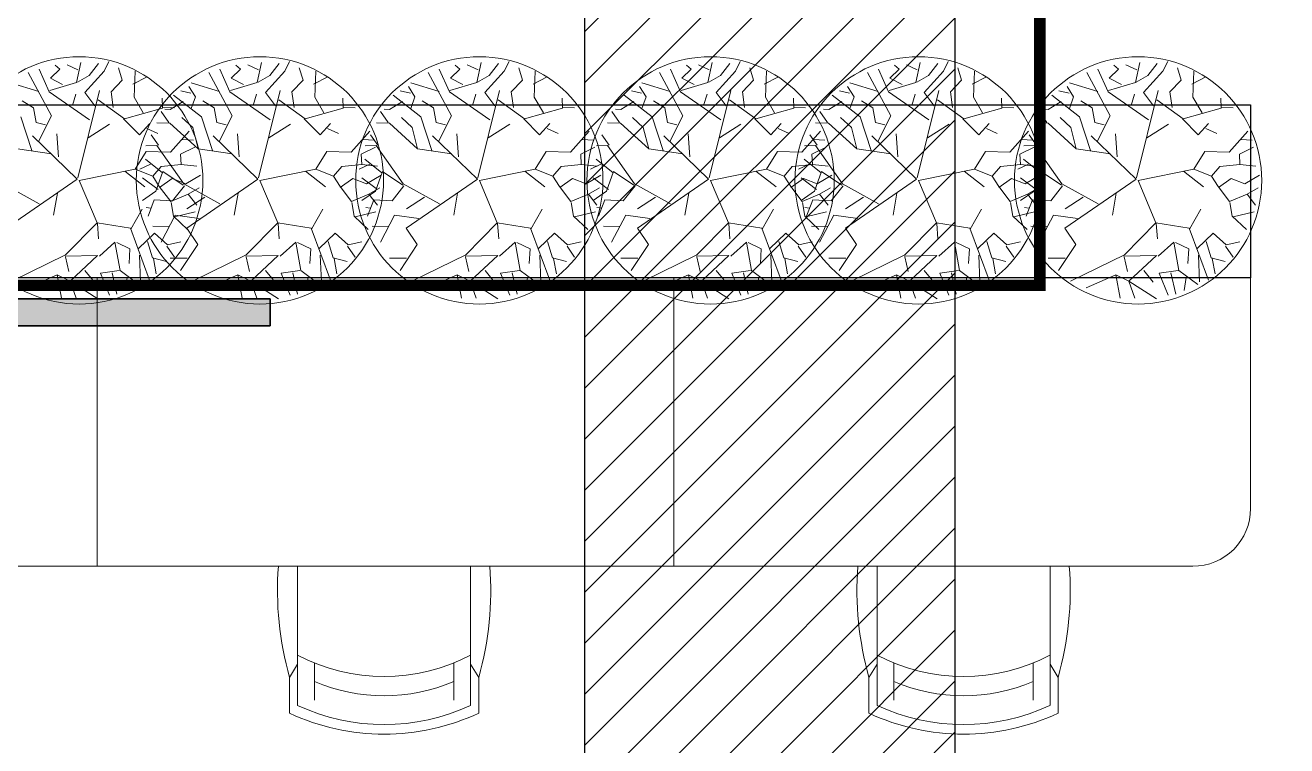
# Model space of a CAD drawing. Header units: millimetres. Extents: x 148480 to 578986, y 39883 to 155062.
# Drawn here: x 228559 to 231840, y 78891 to 80765 of the extents above; entities that cross this region are included whole.
import ezdxf

# ---------------------------------------------------------------- set-up
doc = ezdxf.new("R2010")
doc.units = ezdxf.units.MM
for name, pattern in [('CENTER', [2, 1.25, -0.25, 0.25, -0.25]), ('CONTINU', [0]), ('HIDDEN', [0.375, 0.25, -0.125])]:
    doc.linetypes.add(name, pattern=pattern)
for name, color, linetype in [('CEN', 252, 'CENTER'), ('EL-6FEET SUSPENDED LIGHT', 230, 'Continuous'), ('Flooring', 44, 'Continuous'), ('I - MODULAR', 44, 'Continuous'), ('Layer2', 4, 'Continuous'), ('Layer4', 6, 'Continuous'), ('M-HVAC ELLIPTICAL DUCT', 6, 'Continuous'), ('M-HVAC VRV PIPE', 4, 'Continuous'), ('M-HVAC-INSULATION', 8, 'Continuous')]:
    doc.layers.add(name, color=color, linetype=linetype)
doc.layers.add('I-01$0$i-plants', color=7, linetype='Continuous', lineweight=13, true_color=0x86b300)
doc.layers.add('ID - MODULAR', color=44, linetype='Continuous', lineweight=5)

# ---------------------------------------------------------------- blocks, each defined once
blk = doc.blocks.new('GFC1')
at = {"layer": 'CEN', "color": 8, "linetype": 'HIDDEN', "lineweight": 0, "ltscale": 1500}
blk.add_lwpolyline([(303830.5, 81074.4), (299729.3, 81074.4), (299729.3, 85175.6), (303830.5, 85175.6)], close=True, dxfattribs=at)
at = {"layer": 'Flooring', "color": 8, "linetype": 'HIDDEN', "ltscale": 1500}
blk.add_arc((300007.7, 78255.1), 12777.8, 229.90697, 79.60318, dxfattribs=at)
at = {"layer": 'I - MODULAR', "color": 8, "linetype": 'Continuous'}
blk.add_lwpolyline([(304378.4, 81093.7), (299878.4, 81093.7), (299878.4, 81543.7), (304378.4, 81543.7)], close=True, dxfattribs=at)
at = {"layer": 'I-01$0$i-plants', "color": 8}
for p, q in [((301254.1, 81577.8), (301227.6, 81636.7)), ((301257, 81613.3), (301281.2, 81636.8)), ((301281.2, 81636.8), (301269.4, 81646.7)), ((301328.7, 81634.8), (301300.3, 81647.9)), ((301325.1, 81601.6), (301336.4, 81653.4)), ((301346.3, 81576.1), (301396.7, 81631.2)), ((301357.7, 81619.5), (301381.9, 81650.8)), ((301396.7, 81631.2), (301409.1, 81656.5)), ((301444, 81607.9), (301434.4, 81640)), ((301475, 81563.7), (301477.1, 81631.2)), ((301724.1, 81577.8), (301697.5, 81636.7)), ((301727, 81613.3), (301751.1, 81636.8)), ((301751.1, 81636.8), (301739.3, 81646.7)), ((301798.6, 81634.8), (301770.2, 81647.9)), ((301795, 81601.6), (301806.3, 81653.4)), ((301816.2, 81576.1), (301866.6, 81631.2)), ((301827.7, 81619.5), (301851.9, 81650.8)), ((301866.6, 81631.2), (301879.1, 81656.5)), ((301914, 81607.9), (301904.4, 81640)), ((301944.9, 81563.7), (301947.1, 81631.2)), ((302294.8, 81577.8), (302268.3, 81636.7)), ((302297.7, 81613.3), (302321.9, 81636.8)), ((302321.9, 81636.8), (302310, 81646.7)), ((302369.3, 81634.8), (302340.9, 81647.9)), ((302365.8, 81601.6), (302377, 81653.4)), ((302387, 81576.1), (302437.3, 81631.2)), ((302398.4, 81619.5), (302422.6, 81650.8)), ((302437.3, 81631.2), (302449.8, 81656.5)), ((302484.7, 81607.9), (302475.1, 81640)), ((302515.6, 81563.7), (302517.8, 81631.2)), ((302896.1, 81577.8), (302869.5, 81636.7)), ((302899, 81613.3), (302923.1, 81636.8)), ((302923.1, 81636.8), (302911.3, 81646.7)), ((302970.6, 81634.8), (302942.2, 81647.9)), ((302967, 81601.6), (302978.3, 81653.4)), ((302988.2, 81576.1), (303038.6, 81631.2)), ((302999.7, 81619.5), (303023.9, 81650.8)), ((303038.6, 81631.2), (303051.1, 81656.5)), ((303086, 81607.9), (303076.4, 81640)), ((303116.9, 81563.7), (303119.1, 81631.2)), ((303437.1, 81577.8), (303410.6, 81636.7)), ((303440, 81613.3), (303464.2, 81636.8)), ((303464.2, 81636.8), (303452.3, 81646.7)), ((303511.6, 81634.8), (303483.2, 81647.9)), ((303508.1, 81601.6), (303519.3, 81653.4)), ((303529.3, 81576.1), (303579.6, 81631.2)), ((303540.7, 81619.5), (303564.9, 81650.8)), ((303579.6, 81631.2), (303592.1, 81656.5)), ((303627, 81607.9), (303617.4, 81640)), ((303657.9, 81563.7), (303660.1, 81631.2)), ((304007.8, 81577.8), (303981.3, 81636.7)), ((304010.7, 81613.3), (304034.9, 81636.8)), ((304034.9, 81636.8), (304023.1, 81646.7)), ((304082.3, 81634.8), (304054, 81647.9)), ((304078.8, 81601.6), (304090, 81653.4)), ((304100, 81576.1), (304150.3, 81631.2)), ((304111.4, 81619.5), (304135.6, 81650.8)), ((304150.3, 81631.2), (304162.8, 81656.5)), ((304197.7, 81607.9), (304188.1, 81640)), ((304228.6, 81563.7), (304230.8, 81631.2)), ((301227.3, 81577.9), (301153.4, 81601)), ((301259.7, 81515.1), (301198.9, 81628.1)), ((301255.6, 81580.7), (301325.1, 81601.6)), ((301288.9, 81596.4), (301257, 81613.3)), ((301327.3, 81602.2), (301357.7, 81619.5)), ((301415.1, 81577.6), (301444, 81607.9)), ((301471.7, 81597.4), (301508.4, 81616.6)), ((301697.2, 81577.9), (301623.4, 81601)), ((301729.6, 81515.1), (301668.9, 81628.1)), ((301725.5, 81580.7), (301795, 81601.6)), ((301758.9, 81596.4), (301727, 81613.3)), ((301797.2, 81602.2), (301827.7, 81619.5)), ((301885, 81577.6), (301914, 81607.9)), ((301941.6, 81597.4), (301978.3, 81616.6)), ((302267.9, 81577.9), (302194.1, 81601)), ((302300.3, 81515.1), (302239.6, 81628.1)), ((302296.3, 81580.7), (302365.8, 81601.6)), ((302329.6, 81596.4), (302297.7, 81613.3)), ((302367.9, 81602.2), (302398.4, 81619.5)), ((302455.8, 81577.6), (302484.7, 81607.9)), ((302512.3, 81597.4), (302549, 81616.6)), ((302869.2, 81577.9), (302795.4, 81601)), ((302901.6, 81515.1), (302840.9, 81628.1)), ((302897.5, 81580.7), (302967, 81601.6)), ((302930.9, 81596.4), (302899, 81613.3)), ((302969.2, 81602.2), (302999.7, 81619.5)), ((303057, 81577.6), (303086, 81607.9)), ((303113.6, 81597.4), (303150.3, 81616.6)), ((303410.2, 81577.9), (303336.4, 81601)), ((303442.6, 81515.1), (303381.9, 81628.1)), ((303438.6, 81580.7), (303508.1, 81601.6)), ((303471.9, 81596.4), (303440, 81613.3)), ((303510.2, 81602.2), (303540.7, 81619.5)), ((303598.1, 81577.6), (303627, 81607.9)), ((303654.6, 81597.4), (303691.3, 81616.6)), ((303980.9, 81577.9), (303907.1, 81601)), ((304013.3, 81515.1), (303952.6, 81628.1)), ((304009.3, 81580.7), (304078.8, 81601.6)), ((304042.6, 81596.4), (304010.7, 81613.3)), ((304080.9, 81602.2), (304111.4, 81619.5)), ((304168.8, 81577.6), (304197.7, 81607.9)), ((304225.3, 81597.4), (304262, 81616.6)), ((301358.9, 81504.5), (301254.1, 81577.8)), ((301314.1, 81542), (301323.2, 81571.6)), ((301328.2, 81353.5), (301384.5, 81580.9)), ((301372.5, 81540.8), (301346.3, 81576.1)), ((301420.7, 81536.5), (301415.1, 81577.6)), ((301649.8, 81512.7), (301577.4, 81568.5)), ((301622.6, 81574.2), (301596.1, 81579.7)), ((301634.4, 81564.3), (301617.4, 81591.4)), ((301828.9, 81504.5), (301724.1, 81577.8)), ((301784, 81542), (301793.1, 81571.6)), ((301798.1, 81353.5), (301854.4, 81580.9)), ((301842.4, 81540.8), (301816.2, 81576.1)), ((301890.6, 81536.5), (301885, 81577.6)), ((302220.6, 81512.7), (302148.1, 81568.5)), ((302193.3, 81574.2), (302166.8, 81579.7)), ((302205.1, 81564.3), (302188.1, 81591.4)), ((302399.6, 81504.5), (302294.8, 81577.8)), ((302354.7, 81542), (302363.8, 81571.6)), ((302368.8, 81353.5), (302425.1, 81580.9)), ((302413.2, 81540.8), (302387, 81576.1)), ((302461.3, 81536.5), (302455.8, 81577.6)), ((302821.8, 81512.7), (302749.4, 81568.5)), ((302794.6, 81574.2), (302768.1, 81579.7)), ((302806.4, 81564.3), (302789.4, 81591.4)), ((303000.9, 81504.5), (302896.1, 81577.8)), ((302956, 81542), (302965.1, 81571.6)), ((302970.1, 81353.5), (303026.4, 81580.9)), ((303014.4, 81540.8), (302988.2, 81576.1)), ((303062.6, 81536.5), (303057, 81577.6)), ((303362.9, 81512.7), (303290.4, 81568.5)), ((303335.6, 81574.2), (303309.1, 81579.7)), ((303347.4, 81564.3), (303330.4, 81591.4)), ((303541.9, 81504.5), (303437.1, 81577.8)), ((303497, 81542), (303506.1, 81571.6)), ((303511.1, 81353.5), (303567.4, 81580.9)), ((303555.5, 81540.8), (303529.3, 81576.1)), ((303603.6, 81536.5), (303598.1, 81577.6)), ((303933.6, 81512.7), (303861.1, 81568.5)), ((303906.3, 81574.2), (303879.9, 81579.7)), ((303918.1, 81564.3), (303901.1, 81591.4)), ((304112.6, 81504.5), (304007.8, 81577.8)), ((304067.7, 81542), (304076.8, 81571.6)), ((304081.9, 81353.5), (304138.2, 81580.9)), ((304126.2, 81540.8), (304100, 81576.1)), ((304174.3, 81536.5), (304168.8, 81577.6)), ((301213, 81536.1), (301183.2, 81553.7)), ((301220, 81497.9), (301213, 81536.1)), ((301381, 81556.8), (301449.4, 81507.6)), ((301449.4, 81507.6), (301548.5, 81534.9)), ((301498.6, 81522.4), (301475, 81563.7)), ((301548.5, 81534.9), (301547.4, 81561.1)), ((301547.8, 81537.1), (301579.4, 81536)), ((301568.6, 81531.1), (301554.7, 81532.3)), ((301602.4, 81551.9), (301568.6, 81531.1)), ((301623.4, 81534.1), (301634.4, 81564.3)), ((301682.9, 81536.1), (301653.2, 81553.7)), ((301690, 81497.9), (301682.9, 81536.1)), ((301850.9, 81556.8), (301919.3, 81507.6)), ((301919.3, 81507.6), (302018.4, 81534.9)), ((301968.5, 81522.4), (301944.9, 81563.7)), ((302018.4, 81534.9), (302017.3, 81561.1)), ((302017.7, 81537.1), (302049.3, 81536)), ((302139.3, 81531.1), (302125.4, 81532.3)), ((302173.1, 81551.9), (302139.3, 81531.1)), ((302194.1, 81534.1), (302205.1, 81564.3)), ((302253.6, 81536.1), (302223.9, 81553.7)), ((302260.7, 81497.9), (302253.6, 81536.1)), ((302421.6, 81556.8), (302490, 81507.6)), ((302490, 81507.6), (302589.1, 81534.9)), ((302539.2, 81522.4), (302515.6, 81563.7)), ((302589.1, 81534.9), (302588.1, 81561.1)), ((302588.5, 81537.1), (302620, 81536)), ((302740.6, 81531.1), (302726.7, 81532.3)), ((302774.4, 81551.9), (302740.6, 81531.1)), ((302795.4, 81534.1), (302806.4, 81564.3)), ((302854.9, 81536.1), (302825.2, 81553.7)), ((302862, 81497.9), (302854.9, 81536.1)), ((303022.9, 81556.8), (303091.3, 81507.6)), ((303091.3, 81507.6), (303190.4, 81534.9)), ((303140.5, 81522.4), (303116.9, 81563.7)), ((303190.4, 81534.9), (303189.3, 81561.1)), ((303189.7, 81537.1), (303221.3, 81536)), ((303281.6, 81531.1), (303267.7, 81532.3)), ((303315.4, 81551.9), (303281.6, 81531.1)), ((303336.4, 81534.1), (303347.4, 81564.3)), ((303395.9, 81536.1), (303366.2, 81553.7)), ((303403, 81497.9), (303395.9, 81536.1)), ((303563.9, 81556.8), (303632.3, 81507.6)), ((303632.3, 81507.6), (303731.4, 81534.9)), ((303681.5, 81522.4), (303657.9, 81563.7)), ((303731.4, 81534.9), (303730.4, 81561.1)), ((303730.8, 81537.1), (303762.3, 81536)), ((303852.3, 81531.1), (303838.4, 81532.3)), ((303886.1, 81551.9), (303852.3, 81531.1)), ((303907.1, 81534.1), (303918.1, 81564.3)), ((303966.6, 81536.1), (303936.9, 81553.7)), ((303973.7, 81497.9), (303966.6, 81536.1)), ((304134.6, 81556.8), (304203, 81507.6)), ((304203, 81507.6), (304302.2, 81534.9)), ((304252.3, 81522.4), (304228.6, 81563.7)), ((304302.2, 81534.9), (304301.1, 81561.1)), ((304301.5, 81537.1), (304333.1, 81536)), ((301208.6, 81424.8), (301179.9, 81512.7)), ((301225.9, 81448.7), (301259.7, 81515.1)), ((301447.5, 81507), (301488.7, 81466)), ((301565, 81497.9), (301545.2, 81526.6)), ((301627.1, 81484.3), (301599.1, 81510.9)), ((301678.6, 81424.8), (301649.8, 81512.7)), ((301695.9, 81448.7), (301729.6, 81515.1)), ((301917.4, 81507), (301958.6, 81466)), ((302135.7, 81497.9), (302115.9, 81526.6)), ((302197.8, 81484.3), (302169.8, 81510.9)), ((302249.3, 81424.8), (302220.6, 81512.7)), ((302266.6, 81448.7), (302300.3, 81515.1)), ((302488.1, 81507), (302529.3, 81466)), ((302737, 81497.9), (302717.2, 81526.6)), ((302799.1, 81484.3), (302771.1, 81510.9)), ((302850.6, 81424.8), (302821.8, 81512.7)), ((302867.9, 81448.7), (302901.6, 81515.1)), ((303089.4, 81507), (303130.6, 81466)), ((303278, 81497.9), (303258.2, 81526.6)), ((303340.1, 81484.3), (303312.1, 81510.9)), ((303391.6, 81424.8), (303362.9, 81512.7)), ((303408.9, 81448.7), (303442.6, 81515.1)), ((303630.4, 81507), (303671.6, 81466)), ((303848.7, 81497.9), (303828.9, 81526.6)), ((303910.8, 81484.3), (303882.8, 81510.9)), ((303962.3, 81424.8), (303933.6, 81512.7)), ((303979.6, 81448.7), (304013.3, 81515.1)), ((304201.1, 81507), (304242.3, 81466)), ((301244.3, 81491.7), (301220, 81497.9)), ((301278.2, 81408.1), (301273.7, 81468.3)), ((301354.9, 81458), (301411.1, 81493.7)), ((301488.7, 81466), (301515.6, 81495.3)), ((301508.2, 81482.5), (301536.6, 81469.4)), ((301567.9, 81495.9), (301534.1, 81496.7)), ((301641.2, 81429.5), (301567.9, 81495.9)), ((301569.2, 81420.5), (301617.7, 81475)), ((301641.2, 81429.5), (301627.1, 81484.3)), ((301714.2, 81491.7), (301690, 81497.9)), ((301748.1, 81408.1), (301743.6, 81468.3)), ((301824.8, 81458), (301881.1, 81493.7)), ((301958.6, 81466), (301985.5, 81495.3)), ((301978.1, 81482.5), (302006.5, 81469.4)), ((302039.2, 81420.5), (302087.7, 81475)), ((302138.6, 81495.9), (302104.8, 81496.7)), ((302211.9, 81429.5), (302138.6, 81495.9)), ((302211.9, 81429.5), (302197.8, 81484.3)), ((302284.9, 81491.7), (302260.7, 81497.9)), ((302318.8, 81408.1), (302314.3, 81468.3)), ((302395.5, 81458), (302451.8, 81493.7)), ((302529.3, 81466), (302556.2, 81495.3)), ((302548.9, 81482.5), (302577.2, 81469.4)), ((302609.9, 81420.5), (302658.4, 81475)), ((302739.9, 81495.9), (302706.1, 81496.7)), ((302813.2, 81429.5), (302739.9, 81495.9)), ((302813.2, 81429.5), (302799.1, 81484.3)), ((302886.2, 81491.7), (302862, 81497.9)), ((302920.1, 81408.1), (302915.6, 81468.3)), ((302996.8, 81458), (303053.1, 81493.7)), ((303130.6, 81466), (303157.5, 81495.3)), ((303150.1, 81482.5), (303178.5, 81469.4)), ((303211.2, 81420.5), (303259.7, 81475)), ((303280.9, 81495.9), (303247.1, 81496.7)), ((303354.2, 81429.5), (303280.9, 81495.9)), ((303354.2, 81429.5), (303340.1, 81484.3)), ((303427.2, 81491.7), (303403, 81497.9)), ((303461.1, 81408.1), (303456.6, 81468.3)), ((303537.8, 81458), (303594.1, 81493.7)), ((303671.6, 81466), (303698.5, 81495.3)), ((303691.2, 81482.5), (303719.5, 81469.4)), ((303752.2, 81420.5), (303800.7, 81475)), ((303851.7, 81495.9), (303817.8, 81496.7)), ((303924.9, 81429.5), (303851.7, 81495.9)), ((303924.9, 81429.5), (303910.8, 81484.3)), ((303997.9, 81491.7), (303973.7, 81497.9)), ((304031.8, 81408.1), (304027.3, 81468.3)), ((304108.6, 81458), (304164.8, 81493.7)), ((304242.3, 81466), (304269.2, 81495.3)), ((304261.9, 81482.5), (304290.3, 81469.4)), ((304322.9, 81420.5), (304371.4, 81475)), ((301326.8, 81350.2), (301210.4, 81462.7)), ((301533.8, 81437.6), (301505.1, 81437.1)), ((301538.2, 81438.9), (301519, 81465.3)), ((301604.1, 81338.1), (301533.8, 81437.6)), ((301595.7, 81415), (301632.5, 81433.8)), ((301599.7, 81453.7), (301629.2, 81451.5)), ((301796.7, 81350.2), (301680.4, 81462.7)), ((302065.6, 81415), (302102.4, 81433.8)), ((302069.6, 81453.7), (302099.1, 81451.5)), ((302104.6, 81437.6), (302075.8, 81437.1)), ((302108.9, 81438.9), (302089.7, 81465.3)), ((302174.8, 81338.1), (302104.6, 81437.6)), ((302367.5, 81350.2), (302251.1, 81462.7)), ((302636.3, 81415), (302673.1, 81433.8)), ((302640.3, 81453.7), (302669.8, 81451.5)), ((302705.8, 81437.6), (302677.1, 81437.1)), ((302710.2, 81438.9), (302691, 81465.3)), ((302776.1, 81338.1), (302705.8, 81437.6)), ((302968.7, 81350.2), (302852.4, 81462.7)), ((303246.9, 81437.6), (303218.1, 81437.1)), ((303251.2, 81438.9), (303232, 81465.3)), ((303237.6, 81415), (303274.4, 81433.8)), ((303241.6, 81453.7), (303271.1, 81451.5)), ((303317.1, 81338.1), (303246.9, 81437.6)), ((303509.8, 81350.2), (303393.4, 81462.7)), ((303778.6, 81415), (303815.4, 81433.8)), ((303782.6, 81453.7), (303812.1, 81451.5)), ((303817.6, 81437.6), (303788.8, 81437.1)), ((303821.9, 81438.9), (303802.8, 81465.3)), ((303887.8, 81338.1), (303817.6, 81437.6)), ((304080.5, 81350.2), (303964.1, 81462.7)), ((304349.3, 81415), (304386.1, 81433.8)), ((304353.3, 81453.7), (304382.9, 81451.5)), ((301260.1, 81416.2), (301171.3, 81429.5)), ((301477.4, 81376.7), (301506.1, 81422.7)), ((301548.5, 81367), (301504.5, 81401.9)), ((301506.1, 81422.7), (301569.2, 81420.5)), ((301596.8, 81388.4), (301595.7, 81415)), ((301730.1, 81416.2), (301641.2, 81429.5)), ((301947.4, 81376.7), (301976, 81422.7)), ((301976, 81422.7), (302039.2, 81420.5)), ((302066.8, 81388.4), (302065.6, 81415)), ((302119.2, 81367), (302075.2, 81401.9)), ((302300.8, 81416.2), (302211.9, 81429.5)), ((302518.1, 81376.7), (302546.7, 81422.7)), ((302546.7, 81422.7), (302609.9, 81420.5)), ((302637.5, 81388.4), (302636.3, 81415)), ((302720.5, 81367), (302676.5, 81401.9)), ((302902.1, 81416.2), (302813.2, 81429.5)), ((303119.4, 81376.7), (303148, 81422.7)), ((303148, 81422.7), (303211.2, 81420.5)), ((303261.5, 81367), (303217.5, 81401.9)), ((303238.8, 81388.4), (303237.6, 81415)), ((303443.1, 81416.2), (303354.2, 81429.5)), ((303660.4, 81376.7), (303689, 81422.7)), ((303689, 81422.7), (303752.2, 81420.5)), ((303779.8, 81388.4), (303778.6, 81415)), ((303832.3, 81367), (303788.2, 81401.9)), ((304013.8, 81416.2), (303924.9, 81429.5)), ((304231.1, 81376.7), (304259.7, 81422.7)), ((304259.7, 81422.7), (304322.9, 81420.5)), ((304350.5, 81388.4), (304349.3, 81415)), ((301332.1, 81347.1), (301477.4, 81376.7)), ((301450.2, 81371.3), (301502.4, 81330.7)), ((301477.4, 81376.7), (301523.4, 81358.2)), ((301517, 81389.7), (301489.8, 81376.3)), ((301523.4, 81358.2), (301544.7, 81383.4)), ((301549.7, 81369.9), (301531.6, 81319.2)), ((301544.7, 81383.4), (301596.8, 81388.4)), ((301602.7, 81334.8), (301549.7, 81369.9)), ((301596.8, 81388.4), (301638.1, 81384.5)), ((301802, 81347.1), (301947.4, 81376.7)), ((301920.1, 81371.3), (301972.4, 81330.7)), ((301947.4, 81376.7), (301993.3, 81358.2)), ((301993.3, 81358.2), (302014.6, 81383.4)), ((302014.6, 81383.4), (302066.8, 81388.4)), ((302087.7, 81389.7), (302060.5, 81376.3)), ((302066.8, 81388.4), (302108, 81384.5)), ((302120.5, 81369.9), (302102.4, 81319.2)), ((302173.4, 81334.8), (302120.5, 81369.9)), ((302372.7, 81347.1), (302518.1, 81376.7)), ((302490.8, 81371.3), (302543.1, 81330.7)), ((302518.1, 81376.7), (302564, 81358.2)), ((302564, 81358.2), (302585.4, 81383.4)), ((302585.4, 81383.4), (302637.5, 81388.4)), ((302637.5, 81388.4), (302678.7, 81384.5)), ((302689, 81389.7), (302661.8, 81376.3)), ((302721.7, 81369.9), (302703.6, 81319.2)), ((302774.7, 81334.8), (302721.7, 81369.9)), ((302974, 81347.1), (303119.4, 81376.7)), ((303092.1, 81371.3), (303144.4, 81330.7)), ((303119.4, 81376.7), (303165.3, 81358.2)), ((303165.3, 81358.2), (303186.6, 81383.4)), ((303186.6, 81383.4), (303238.8, 81388.4)), ((303230, 81389.7), (303202.8, 81376.3)), ((303238.8, 81388.4), (303280, 81384.5)), ((303262.8, 81369.9), (303244.7, 81319.2)), ((303315.7, 81334.8), (303262.8, 81369.9)), ((303515, 81347.1), (303660.4, 81376.7)), ((303633.1, 81371.3), (303685.4, 81330.7)), ((303660.4, 81376.7), (303706.3, 81358.2)), ((303706.3, 81358.2), (303727.7, 81383.4)), ((303727.7, 81383.4), (303779.8, 81388.4)), ((303800.7, 81389.7), (303773.5, 81376.3)), ((303779.8, 81388.4), (303821, 81384.5)), ((303833.5, 81369.9), (303815.4, 81319.2)), ((303886.4, 81334.8), (303833.5, 81369.9)), ((304085.8, 81347.1), (304231.1, 81376.7)), ((304203.8, 81371.3), (304256.1, 81330.7)), ((304231.1, 81376.7), (304277, 81358.2)), ((304277, 81358.2), (304298.4, 81383.4)), ((304298.4, 81383.4), (304350.5, 81388.4)), ((304350.5, 81388.4), (304391.8, 81384.5)), ((301227.9, 81285.9), (301134.1, 81338.1)), ((301326.8, 81350.2), (301141.9, 81222.7)), ((301332.1, 81347.1), (301378.7, 81237)), ((301536.9, 81323.2), (301496.5, 81353.9)), ((301523.4, 81358.2), (301540.3, 81331.2)), ((301541, 81328.9), (301574.1, 81352.2)), ((301574.1, 81352.2), (301609.5, 81338.5)), ((301697.8, 81285.9), (301604.1, 81338.1)), ((301609.5, 81338.5), (301647.6, 81360.8)), ((301796.7, 81350.2), (301611.8, 81222.7)), ((301802, 81347.1), (301848.7, 81237)), ((301993.3, 81358.2), (302010.3, 81331.2)), ((302011, 81328.9), (302044, 81352.2)), ((302044, 81352.2), (302079.4, 81338.5)), ((302107.6, 81323.2), (302067.2, 81353.9)), ((302079.4, 81338.5), (302117.5, 81360.8)), ((302268.6, 81285.9), (302174.8, 81338.1)), ((302367.5, 81350.2), (302182.5, 81222.7)), ((302372.7, 81347.1), (302419.4, 81237)), ((302564, 81358.2), (302581, 81331.2)), ((302581.7, 81328.9), (302614.7, 81352.2)), ((302614.7, 81352.2), (302650.1, 81338.5)), ((302650.1, 81338.5), (302688.2, 81360.8)), ((302708.9, 81323.2), (302668.5, 81353.9)), ((302869.8, 81285.9), (302776.1, 81338.1)), ((302968.7, 81350.2), (302783.8, 81222.7)), ((302974, 81347.1), (303020.7, 81237)), ((303165.3, 81358.2), (303182.3, 81331.2)), ((303183, 81328.9), (303216, 81352.2)), ((303249.9, 81323.2), (303209.5, 81353.9)), ((303216, 81352.2), (303251.4, 81338.5)), ((303251.4, 81338.5), (303289.5, 81360.8)), ((303410.9, 81285.9), (303317.1, 81338.1)), ((303509.8, 81350.2), (303324.8, 81222.7)), ((303515, 81347.1), (303561.7, 81237)), ((303706.3, 81358.2), (303723.3, 81331.2)), ((303724, 81328.9), (303757, 81352.2)), ((303757, 81352.2), (303792.4, 81338.5)), ((303820.6, 81323.2), (303780.2, 81353.9)), ((303792.4, 81338.5), (303830.5, 81360.8)), ((303981.6, 81285.9), (303887.8, 81338.1)), ((304080.5, 81350.2), (303895.5, 81222.7)), ((304085.8, 81347.1), (304132.4, 81237)), ((304277, 81358.2), (304294, 81331.2)), ((304294.7, 81328.9), (304327.8, 81352.2)), ((304327.8, 81352.2), (304363.1, 81338.5)), ((304363.1, 81338.5), (304401.2, 81360.8)), ((301275.3, 81313.6), (301265.5, 81256.8)), ((301531.6, 81319.2), (301496.4, 81295.1)), ((301540.3, 81331.2), (301570.1, 81292)), ((301570.1, 81292), (301615.7, 81310.9)), ((301605.5, 81333.2), (301574.8, 81294.2)), ((301658.9, 81303.6), (301612.2, 81273.6)), ((301615.7, 81310.9), (301644.2, 81327.7)), ((301615.7, 81310.9), (301637.5, 81282.5)), ((301745.3, 81313.6), (301735.4, 81256.8)), ((302010.3, 81331.2), (302040, 81292)), ((302040, 81292), (302085.6, 81310.9)), ((302102.4, 81319.2), (302067.1, 81295.1)), ((302085.6, 81310.9), (302114.2, 81327.7)), ((302085.6, 81310.9), (302107.4, 81282.5)), ((302176.3, 81333.2), (302145.5, 81294.2)), ((302229.7, 81303.6), (302182.9, 81273.6)), ((302316, 81313.6), (302306.2, 81256.8)), ((302581, 81331.2), (302610.7, 81292)), ((302610.7, 81292), (302656.3, 81310.9)), ((302656.3, 81310.9), (302684.9, 81327.7)), ((302656.3, 81310.9), (302678.1, 81282.5)), ((302703.6, 81319.2), (302668.4, 81295.1)), ((302777.5, 81333.2), (302746.8, 81294.2)), ((302830.9, 81303.6), (302784.2, 81273.6)), ((302917.3, 81313.6), (302907.4, 81256.8)), ((303182.3, 81331.2), (303212, 81292)), ((303244.7, 81319.2), (303209.4, 81295.1)), ((303212, 81292), (303257.6, 81310.9)), ((303257.6, 81310.9), (303286.2, 81327.7)), ((303257.6, 81310.9), (303279.4, 81282.5)), ((303318.6, 81333.2), (303287.8, 81294.2)), ((303372, 81303.6), (303325.2, 81273.6)), ((303458.3, 81313.6), (303448.5, 81256.8)), ((303723.3, 81331.2), (303753, 81292)), ((303753, 81292), (303798.6, 81310.9)), ((303815.4, 81319.2), (303780.1, 81295.1)), ((303798.6, 81310.9), (303827.2, 81327.7)), ((303798.6, 81310.9), (303820.4, 81282.5)), ((303889.3, 81333.2), (303858.5, 81294.2)), ((303942.7, 81303.6), (303895.9, 81273.6)), ((304029, 81313.6), (304019.2, 81256.8)), ((304294, 81331.2), (304323.7, 81292)), ((304323.7, 81292), (304369.3, 81310.9)), ((304369.3, 81310.9), (304397.9, 81327.7)), ((304369.3, 81310.9), (304391.1, 81282.5)), ((301466.2, 81220.5), (301495.6, 81272.1)), ((301518.1, 81274.8), (301506.4, 81276.6)), ((301527.3, 81296.3), (301510.9, 81253.8)), ((301574.8, 81294.2), (301527.3, 81296.3)), ((301570.8, 81289.4), (301576.8, 81253.7)), ((301936.2, 81220.5), (301965.5, 81272.1)), ((302040.8, 81289.4), (302046.8, 81253.7)), ((302088.8, 81274.8), (302077.1, 81276.6)), ((302098, 81296.3), (302081.6, 81253.8)), ((302145.5, 81294.2), (302098, 81296.3)), ((302506.9, 81220.5), (302536.2, 81272.1)), ((302611.5, 81289.4), (302617.5, 81253.7)), ((302690.1, 81274.8), (302678.4, 81276.6)), ((302699.3, 81296.3), (302682.9, 81253.8)), ((302746.8, 81294.2), (302699.3, 81296.3)), ((303108.2, 81220.5), (303137.5, 81272.1)), ((303212.8, 81289.4), (303218.8, 81253.7)), ((303231.1, 81274.8), (303219.4, 81276.6)), ((303240.3, 81296.3), (303223.9, 81253.8)), ((303287.8, 81294.2), (303240.3, 81296.3)), ((303649.2, 81220.5), (303678.5, 81272.1)), ((303753.8, 81289.4), (303759.8, 81253.7)), ((303801.9, 81274.8), (303790.1, 81276.6)), ((303811, 81296.3), (303794.6, 81253.8)), ((303858.5, 81294.2), (303811, 81296.3)), ((304219.9, 81220.5), (304249.2, 81272.1)), ((304324.5, 81289.4), (304330.5, 81253.7)), ((301378.7, 81237), (301296.5, 81153.6)), ((301378.7, 81237), (301465.5, 81223.1)), ((301581.7, 81256.4), (301544.7, 81186.2)), ((301576.8, 81253.7), (301614, 81219.2)), ((301579.7, 81252.1), (301633.7, 81265.4)), ((301644.3, 81248.2), (301581.7, 81256.4)), ((301848.7, 81237), (301766.4, 81153.6)), ((301848.7, 81237), (301935.4, 81223.1)), ((302046.8, 81253.7), (302083.9, 81219.2)), ((302049.6, 81252.1), (302103.7, 81265.4)), ((302152.4, 81256.4), (302115.4, 81186.2)), ((302215, 81248.2), (302152.4, 81256.4)), ((302419.4, 81237), (302337.1, 81153.6)), ((302419.4, 81237), (302506.1, 81223.1)), ((302617.5, 81253.7), (302654.7, 81219.2)), ((302620.3, 81252.1), (302674.4, 81265.4)), ((302753.7, 81256.4), (302716.7, 81186.2)), ((302816.3, 81248.2), (302753.7, 81256.4)), ((303020.7, 81237), (302938.4, 81153.6)), ((303020.7, 81237), (303107.4, 81223.1)), ((303218.8, 81253.7), (303255.9, 81219.2)), ((303221.6, 81252.1), (303275.7, 81265.4)), ((303294.7, 81256.4), (303257.7, 81186.2)), ((303357.3, 81248.2), (303294.7, 81256.4)), ((303561.7, 81237), (303479.4, 81153.6)), ((303561.7, 81237), (303648.4, 81223.1)), ((303759.8, 81253.7), (303797, 81219.2)), ((303762.6, 81252.1), (303816.7, 81265.4)), ((303865.5, 81256.4), (303828.4, 81186.2)), ((303928, 81248.2), (303865.5, 81256.4)), ((304132.4, 81237), (304050.1, 81153.6)), ((304132.4, 81237), (304219.1, 81223.1)), ((304330.5, 81253.7), (304367.7, 81219.2)), ((304333.3, 81252.1), (304387.4, 81265.4)), ((301379.4, 81234.8), (301382.4, 81195.3)), ((301465.5, 81223.1), (301515.2, 81087.7)), ((301486, 81170.2), (301527.6, 81209.5)), ((301565.6, 81227.5), (301523.1, 81227.8)), ((301527.6, 81209.5), (301561.4, 81179.4)), ((301611.9, 81222.6), (301640.2, 81180.2)), ((301849.4, 81234.8), (301852.3, 81195.3)), ((301935.4, 81223.1), (301985.2, 81087.7)), ((301956, 81170.2), (301997.5, 81209.5)), ((301997.5, 81209.5), (302031.3, 81179.4)), ((302136.3, 81227.5), (302093.8, 81227.8)), ((302182.6, 81222.6), (302211, 81180.2)), ((302420.1, 81234.8), (302423.1, 81195.3)), ((302506.1, 81223.1), (302555.9, 81087.7)), ((302526.7, 81170.2), (302568.2, 81209.5)), ((302568.2, 81209.5), (302602.1, 81179.4)), ((302737.6, 81227.5), (302695.1, 81227.8)), ((302783.9, 81222.6), (302812.2, 81180.2)), ((303021.4, 81234.8), (303024.3, 81195.3)), ((303107.4, 81223.1), (303157.2, 81087.7)), ((303128, 81170.2), (303169.5, 81209.5)), ((303169.5, 81209.5), (303203.3, 81179.4)), ((303278.6, 81227.5), (303236.1, 81227.8)), ((303324.9, 81222.6), (303353.3, 81180.2)), ((303562.4, 81234.8), (303565.4, 81195.3)), ((303648.4, 81223.1), (303698.2, 81087.7)), ((303669, 81170.2), (303710.5, 81209.5)), ((303710.5, 81209.5), (303744.4, 81179.4)), ((303849.4, 81227.5), (303806.8, 81227.8)), ((303895.6, 81222.6), (303924, 81180.2)), ((304133.1, 81234.8), (304136.1, 81195.3)), ((304219.1, 81223.1), (304268.9, 81087.7)), ((304239.7, 81170.2), (304281.3, 81209.5)), ((304281.3, 81209.5), (304315.1, 81179.4)), ((301384.7, 81150.4), (301425, 81186.9)), ((301425, 81186.9), (301438.3, 81113.1)), ((301429.9, 81185.5), (301464, 81168.9)), ((301509.6, 81187.9), (301522.2, 81146)), ((301559.9, 81176.4), (301579.8, 81147.4)), ((301561.4, 81179.4), (301596.7, 81187.5)), ((301640.2, 81180.2), (301595.6, 81113)), ((301854.6, 81150.4), (301895, 81186.9)), ((301895, 81186.9), (301908.3, 81113.1)), ((301899.8, 81185.5), (301934, 81168.9)), ((301979.6, 81187.9), (301992.1, 81146)), ((302029.9, 81176.4), (302049.8, 81147.4)), ((302031.3, 81179.4), (302066.6, 81187.5)), ((302211, 81180.2), (302166.3, 81113)), ((302425.3, 81150.4), (302465.7, 81186.9)), ((302465.7, 81186.9), (302479, 81113.1)), ((302470.5, 81185.5), (302504.7, 81168.9)), ((302550.3, 81187.9), (302562.8, 81146)), ((302600.6, 81176.4), (302620.5, 81147.4)), ((302602.1, 81179.4), (302637.4, 81187.5)), ((302812.2, 81180.2), (302767.6, 81113)), ((303026.6, 81150.4), (303067, 81186.9)), ((303067, 81186.9), (303080.3, 81113.1)), ((303071.8, 81185.5), (303106, 81168.9)), ((303151.6, 81187.9), (303164.1, 81146)), ((303201.9, 81176.4), (303221.8, 81147.4)), ((303203.3, 81179.4), (303238.6, 81187.5)), ((303353.3, 81180.2), (303308.6, 81113)), ((303567.6, 81150.4), (303608, 81186.9)), ((303608, 81186.9), (303621.3, 81113.1)), ((303612.8, 81185.5), (303647, 81168.9)), ((303692.6, 81187.9), (303705.1, 81146)), ((303742.9, 81176.4), (303762.8, 81147.4)), ((303744.4, 81179.4), (303779.7, 81187.5)), ((303924, 81180.2), (303879.3, 81113)), ((304138.4, 81150.4), (304178.7, 81186.9)), ((304178.7, 81186.9), (304192, 81113.1)), ((304183.5, 81185.5), (304217.7, 81168.9)), ((304263.3, 81187.9), (304275.8, 81146)), ((304313.6, 81176.4), (304333.5, 81147.4)), ((304315.1, 81179.4), (304350.4, 81187.5)), ((301296.5, 81153.6), (301156.5, 81084.8)), ((301295.3, 81150.5), (301379.8, 81151.8)), ((301296, 81148.2), (301305, 81110.6)), ((301379.8, 81151.8), (301308.3, 81084.7)), ((301464, 81168.9), (301461.9, 81130.8)), ((301489, 81152.3), (301491.7, 81083.5)), ((301522.2, 81146), (301558.8, 81135.8)), ((301525, 81144.4), (301532.5, 81103.8)), ((301612.8, 81145), (301568.2, 81145.1)), ((301766.4, 81153.6), (301626.4, 81084.8)), ((301765.3, 81150.5), (301849.8, 81151.8)), ((301766, 81148.2), (301774.9, 81110.6)), ((301849.8, 81151.8), (301778.2, 81084.7)), ((301934, 81168.9), (301931.8, 81130.8)), ((301959, 81152.3), (301961.7, 81083.5)), ((301992.1, 81146), (302028.8, 81135.8)), ((301995, 81144.4), (302002.4, 81103.8)), ((302183.5, 81145), (302138.9, 81145.1)), ((302337.1, 81153.6), (302197.1, 81084.8)), ((302336, 81150.5), (302420.5, 81151.8)), ((302336.7, 81148.2), (302345.6, 81110.6)), ((302420.5, 81151.8), (302349, 81084.7)), ((302504.7, 81168.9), (302502.6, 81130.8)), ((302529.7, 81152.3), (302532.4, 81083.5)), ((302562.8, 81146), (302599.5, 81135.8)), ((302565.7, 81144.4), (302573.1, 81103.8)), ((302784.8, 81145), (302740.2, 81145.1)), ((302938.4, 81153.6), (302798.4, 81084.8)), ((302937.3, 81150.5), (303021.8, 81151.8)), ((302938, 81148.2), (302946.9, 81110.6)), ((303021.8, 81151.8), (302950.2, 81084.7)), ((303106, 81168.9), (303103.8, 81130.8)), ((303131, 81152.3), (303133.7, 81083.5)), ((303164.1, 81146), (303200.8, 81135.8)), ((303167, 81144.4), (303174.4, 81103.8)), ((303325.8, 81145), (303281.2, 81145.1)), ((303479.4, 81153.6), (303339.4, 81084.8)), ((303478.3, 81150.5), (303562.8, 81151.8)), ((303479, 81148.2), (303487.9, 81110.6)), ((303562.8, 81151.8), (303491.3, 81084.7)), ((303647, 81168.9), (303644.9, 81130.8)), ((303672, 81152.3), (303674.7, 81083.5)), ((303705.1, 81146), (303741.8, 81135.8)), ((303708, 81144.4), (303715.4, 81103.8)), ((303896.5, 81145), (303852, 81145.1)), ((304050.1, 81153.6), (303910.1, 81084.8)), ((304049, 81150.5), (304133.5, 81151.8)), ((304049.7, 81148.2), (304058.6, 81110.6)), ((304133.5, 81151.8), (304062, 81084.7)), ((304217.7, 81168.9), (304215.6, 81130.8)), ((304242.7, 81152.3), (304245.4, 81083.5)), ((304275.8, 81146), (304312.5, 81135.8)), ((304278.7, 81144.4), (304286.1, 81103.8)), ((301346.8, 81112.5), (301371.6, 81082.1)), ((301436.2, 81112.4), (301387, 81105.5)), ((301387, 81105.5), (301410.8, 81048.6)), ((301417.8, 81106.9), (301430, 81051.5)), ((301438.3, 81113.1), (301487.2, 81076.8)), ((301816.8, 81112.5), (301841.5, 81082.1)), ((301906.1, 81112.4), (301856.9, 81105.5)), ((301856.9, 81105.5), (301880.8, 81048.6)), ((301887.7, 81106.9), (301899.9, 81051.5)), ((301908.3, 81113.1), (301957.2, 81076.8)), ((302387.5, 81112.5), (302412.2, 81082.1)), ((302476.8, 81112.4), (302427.6, 81105.5)), ((302427.6, 81105.5), (302451.5, 81048.6)), ((302458.4, 81106.9), (302470.6, 81051.5)), ((302479, 81113.1), (302527.9, 81076.8)), ((302988.8, 81112.5), (303013.5, 81082.1)), ((303078.1, 81112.4), (303028.9, 81105.5)), ((303028.9, 81105.5), (303052.7, 81048.6)), ((303059.7, 81106.9), (303071.9, 81051.5)), ((303080.3, 81113.1), (303129.2, 81076.8)), ((303529.8, 81112.5), (303554.5, 81082.1)), ((303619.1, 81112.4), (303569.9, 81105.5)), ((303569.9, 81105.5), (303593.8, 81048.6)), ((303600.7, 81106.9), (303612.9, 81051.5)), ((303621.3, 81113.1), (303670.2, 81076.8)), ((304100.5, 81112.5), (304125.2, 81082.1)), ((304189.8, 81112.4), (304140.6, 81105.5)), ((304140.6, 81105.5), (304164.5, 81048.6)), ((304171.4, 81106.9), (304183.6, 81051.5)), ((304192, 81113.1), (304240.9, 81076.8)), ((301274.4, 81101.4), (301197.3, 81067.7)), ((301308.3, 81084.7), (301274.4, 81101.4)), ((301274.4, 81101.4), (301285.9, 81040.5)), ((301308.3, 81084.7), (301380, 81039.3)), ((301308.3, 81084.7), (301323.7, 81041.2)), ((301457.1, 81094.7), (301451.6, 81060.8)), ((301744.3, 81101.4), (301667.2, 81067.7)), ((301778.2, 81084.7), (301744.3, 81101.4)), ((301744.3, 81101.4), (301755.8, 81040.5)), ((301778.2, 81084.7), (301849.9, 81039.3)), ((301778.2, 81084.7), (301793.7, 81041.2)), ((301927.1, 81094.7), (301921.6, 81060.8)), ((302315.1, 81101.4), (302237.9, 81067.7)), ((302349, 81084.7), (302315.1, 81101.4)), ((302315.1, 81101.4), (302326.6, 81040.5)), ((302349, 81084.7), (302420.6, 81039.3)), ((302349, 81084.7), (302364.4, 81041.2)), ((302497.8, 81094.7), (302492.3, 81060.8)), ((302916.3, 81101.4), (302839.2, 81067.7)), ((302950.2, 81084.7), (302916.3, 81101.4)), ((302916.3, 81101.4), (302927.8, 81040.5)), ((302950.2, 81084.7), (303021.9, 81039.3)), ((302950.2, 81084.7), (302965.7, 81041.2)), ((303099.1, 81094.7), (303093.6, 81060.8)), ((303457.4, 81101.4), (303380.2, 81067.7)), ((303491.3, 81084.7), (303457.4, 81101.4)), ((303457.4, 81101.4), (303468.9, 81040.5)), ((303491.3, 81084.7), (303562.9, 81039.3)), ((303491.3, 81084.7), (303506.7, 81041.2)), ((303640.1, 81094.7), (303634.6, 81060.8)), ((304028.1, 81101.4), (303950.9, 81067.7)), ((304062, 81084.7), (304028.1, 81101.4)), ((304028.1, 81101.4), (304039.6, 81040.5)), ((304062, 81084.7), (304133.6, 81039.3)), ((304062, 81084.7), (304077.4, 81041.2)), ((304210.8, 81094.7), (304205.3, 81060.8))]:
    blk.add_line(p, q, dxfattribs=at)
at = {"layer": 'I-01$0$i-plants', "color": 8, "linetype": 'CONTINU'}
for centre in [(301332.1, 81347.1), (301802, 81347.1), (302372.7, 81347.1), (302974, 81347.1), (303515, 81347.1), (304085.8, 81347.1)]:
    blk.add_circle(centre, 321.5, dxfattribs=at)
at = {"layer": 'ID - MODULAR', "color": 8, "ltscale": 500}
for p, q in [((301900.1, 80343.7), (301900.1, 80112.6)), ((302349.8, 80112.6), (302349.8, 80343.7)), ((303407.1, 80112.6), (303407.1, 80343.7)), ((303856.8, 80343.7), (303856.8, 80112.6)), ((301900.1, 80089), (301878.9, 80054.8)), ((301900.1, 79981.9), (301900.1, 80112.6)), ((301900.1, 80090.7), (301900.1, 80089)), ((302349.8, 80112.6), (302349.8, 79981.9)), ((302349.8, 80090.7), (302349.8, 80089)), ((302349.8, 80089), (302370.9, 80054.8)), ((303407.1, 80089), (303385.9, 80054.8)), ((303407.1, 80112.6), (303407.1, 79981.9)), ((303407.1, 80090.7), (303407.1, 80089)), ((303856.8, 79981.9), (303856.8, 80112.6)), ((303856.8, 80090.7), (303856.8, 80089)), ((303856.8, 80089), (303877.9, 80054.8)), ((301878.9, 79961.6), (301878.9, 80054.8)), ((302370.9, 80054.8), (302370.9, 79961.6)), ((303385.9, 80054.8), (303385.9, 79961.6)), ((303877.9, 79961.6), (303877.9, 80054.8))]:
    blk.add_line(p, q, dxfattribs=at)
at = {"layer": 'ID - MODULAR', "color": 8, "ltscale": 500, "extrusion": (0, 0, -1)}
for p, q in [((301943.9, 79995.8), (301943.9, 80092.2)), ((302306, 79995.8), (302306, 80092.2)), ((303450.9, 79995.8), (303450.9, 80092.2)), ((303813, 79995.8), (303813, 80092.2))]:
    blk.add_line(p, q, dxfattribs=at)
at = {"layer": 'ID - MODULAR', "color": 8, "ltscale": 500}
for points in [[(299878.4, 81093.7), (299878.4, 80493.7, 0.414214), (300028.4, 80343.7), (301378.4, 80343.7), (301378.4, 81093.7)], [(304378.4, 81093.7), (304378.4, 80493.7, -0.414214), (304228.4, 80343.7), (302878.4, 80343.7), (302878.4, 81093.7)]]:
    blk.add_lwpolyline(points, format="xyb", close=True, dxfattribs=at)
blk.add_lwpolyline([(301378.4, 81093.7), (301378.4, 80343.7), (302878.4, 80343.7), (302878.4, 81093.7)], close=True, dxfattribs=at)
for centre, major_axis, start_param, end_param in [((302686.1, 80282.1), (0, 838.5), 1.49727, 1.845387), ((301563.8, 80282.1), (0, 838.5), 4.437818, 4.785935), ((302124.9, 80537.7), (0, 480.9), 2.65511, 3.628104), ((302124.9, 80462.8), (0, -455.9), 5.8748, 6.691551), ((302124.9, 80487.8), (0, 580.8), 2.704257, 3.578932), ((302124.9, 80462.8), (0, -530.9), 5.845838, 6.720513)]:
    blk.add_ellipse(centre, major_axis=major_axis, ratio=1, start_param=start_param, end_param=end_param, dxfattribs=at)
at = {"layer": 'ID - MODULAR', "color": 8, "ltscale": 500, "extrusion": (0, 0, -1)}
for centre, major_axis, start_param, end_param in [((304193.1, 80282.1), (0, 838.5), 4.437818, 4.785935), ((303070.8, 80282.1), (0, 838.5), 1.49727, 1.845387), ((303631.9, 80537.7), (0, 480.9), 2.65511, 3.628104), ((303631.9, 80462.8), (0, -455.9), 5.8748, 6.691551), ((303631.9, 80487.8), (0, 580.8), 2.704257, 3.578932), ((303631.9, 80462.8), (0, -530.9), 5.845838, 6.720513)]:
    blk.add_ellipse(centre, major_axis=major_axis, ratio=1, start_param=start_param, end_param=end_param, dxfattribs=at)
blk = doc.blocks.new('BEAM')
at = {"layer": 'CEN', "color": 11, "linetype": 'HIDDEN', "lineweight": 0, "ltscale": 1500, "const_width": 30}
blk.add_lwpolyline([(363830.5, 81074.4), (359729.3, 81074.4), (359729.3, 85175.6), (363830.5, 85175.6)], close=True, dxfattribs=at)
blk = doc.blocks.new('BEE')
at = {"layer": 'M-HVAC VRV PIPE', "linetype": 'Continuous'}
blk.add_blockref('BEAM', (0, 0), dxfattribs=at)
blk = doc.blocks.new('EL-4FEET LHT')
at = {"layer": 'EL-6FEET SUSPENDED LIGHT'}
h = blk.add_hatch(color=8, dxfattribs=at)
h.set_gradient(color1=(128, 128, 128), color2=(122, 122, 122), one_color=1, tint=0.48)
h.paths.add_polyline_path([(1864094.1, -166721.5), (1864094.1, -166791.5), (1865894.1, -166791.5), (1865894.1, -166721.5)])
at = {"layer": 'EL-6FEET SUSPENDED LIGHT', "color": 8}
for points in [[(1864094.1, -166721.5), (1865894.1, -166721.5), (1865894.1, -166791.5), (1864094.1, -166791.5)], [(1864094.1, -166721.5), (1864094.1, -166791.5), (1865894.1, -166791.5), (1865894.1, -166721.5)]]:
    blk.add_lwpolyline(points, close=True, dxfattribs=at)

msp = doc.modelspace()

# ---------------------------------------------------------------- block references
at = {"layer": 'Layer4', "linetype": 'Continuous', "rotation": 360}
msp.add_blockref('GFC1', (-72632.4, -986), dxfattribs=at)

# ---------------------------------------------------------------- next in the draw order: hatches: boundary and pattern name
at = {"layer": 'M-HVAC-INSULATION'}
h = msp.add_hatch(dxfattribs=at)
h.set_pattern_fill('ANSI31', color=26, scale=750, angle=180, style=0)
h.set_pattern_definition([(225, (811127.6, 15256.2), (66.29126, -66.29126), [])])
h.paths.add_polyline_path([(230014.1, 83116.5), (230977.1, 83116.5), (230977.1, 71494.6), (230014.1, 71494.6)])

# ---------------------------------------------------------------- next in the draw order: linework, layer by layer
at = {"layer": 'M-HVAC ELLIPTICAL DUCT', "linetype": 'Continuous'}
for p, q in [((230014.1, 86116.5), (230014.1, 71494.6)), ((230977.1, 86116.5), (230977.1, 71494.6))]:
    msp.add_line(p, q, dxfattribs=at)

# ---------------------------------------------------------------- next in the draw order: block references
at = {"layer": 'EL-6FEET SUSPENDED LIGHT', "color": 2, "rotation": 360}
msp.add_blockref('EL-4FEET LHT', (-1636698.1, 246774.3), dxfattribs=at)
at = {"layer": 'Layer2', "linetype": 'Continuous', "rotation": 360}
msp.add_blockref('BEE', (-132632.4, -986), dxfattribs=at)

doc.saveas('drawing.dxf')
